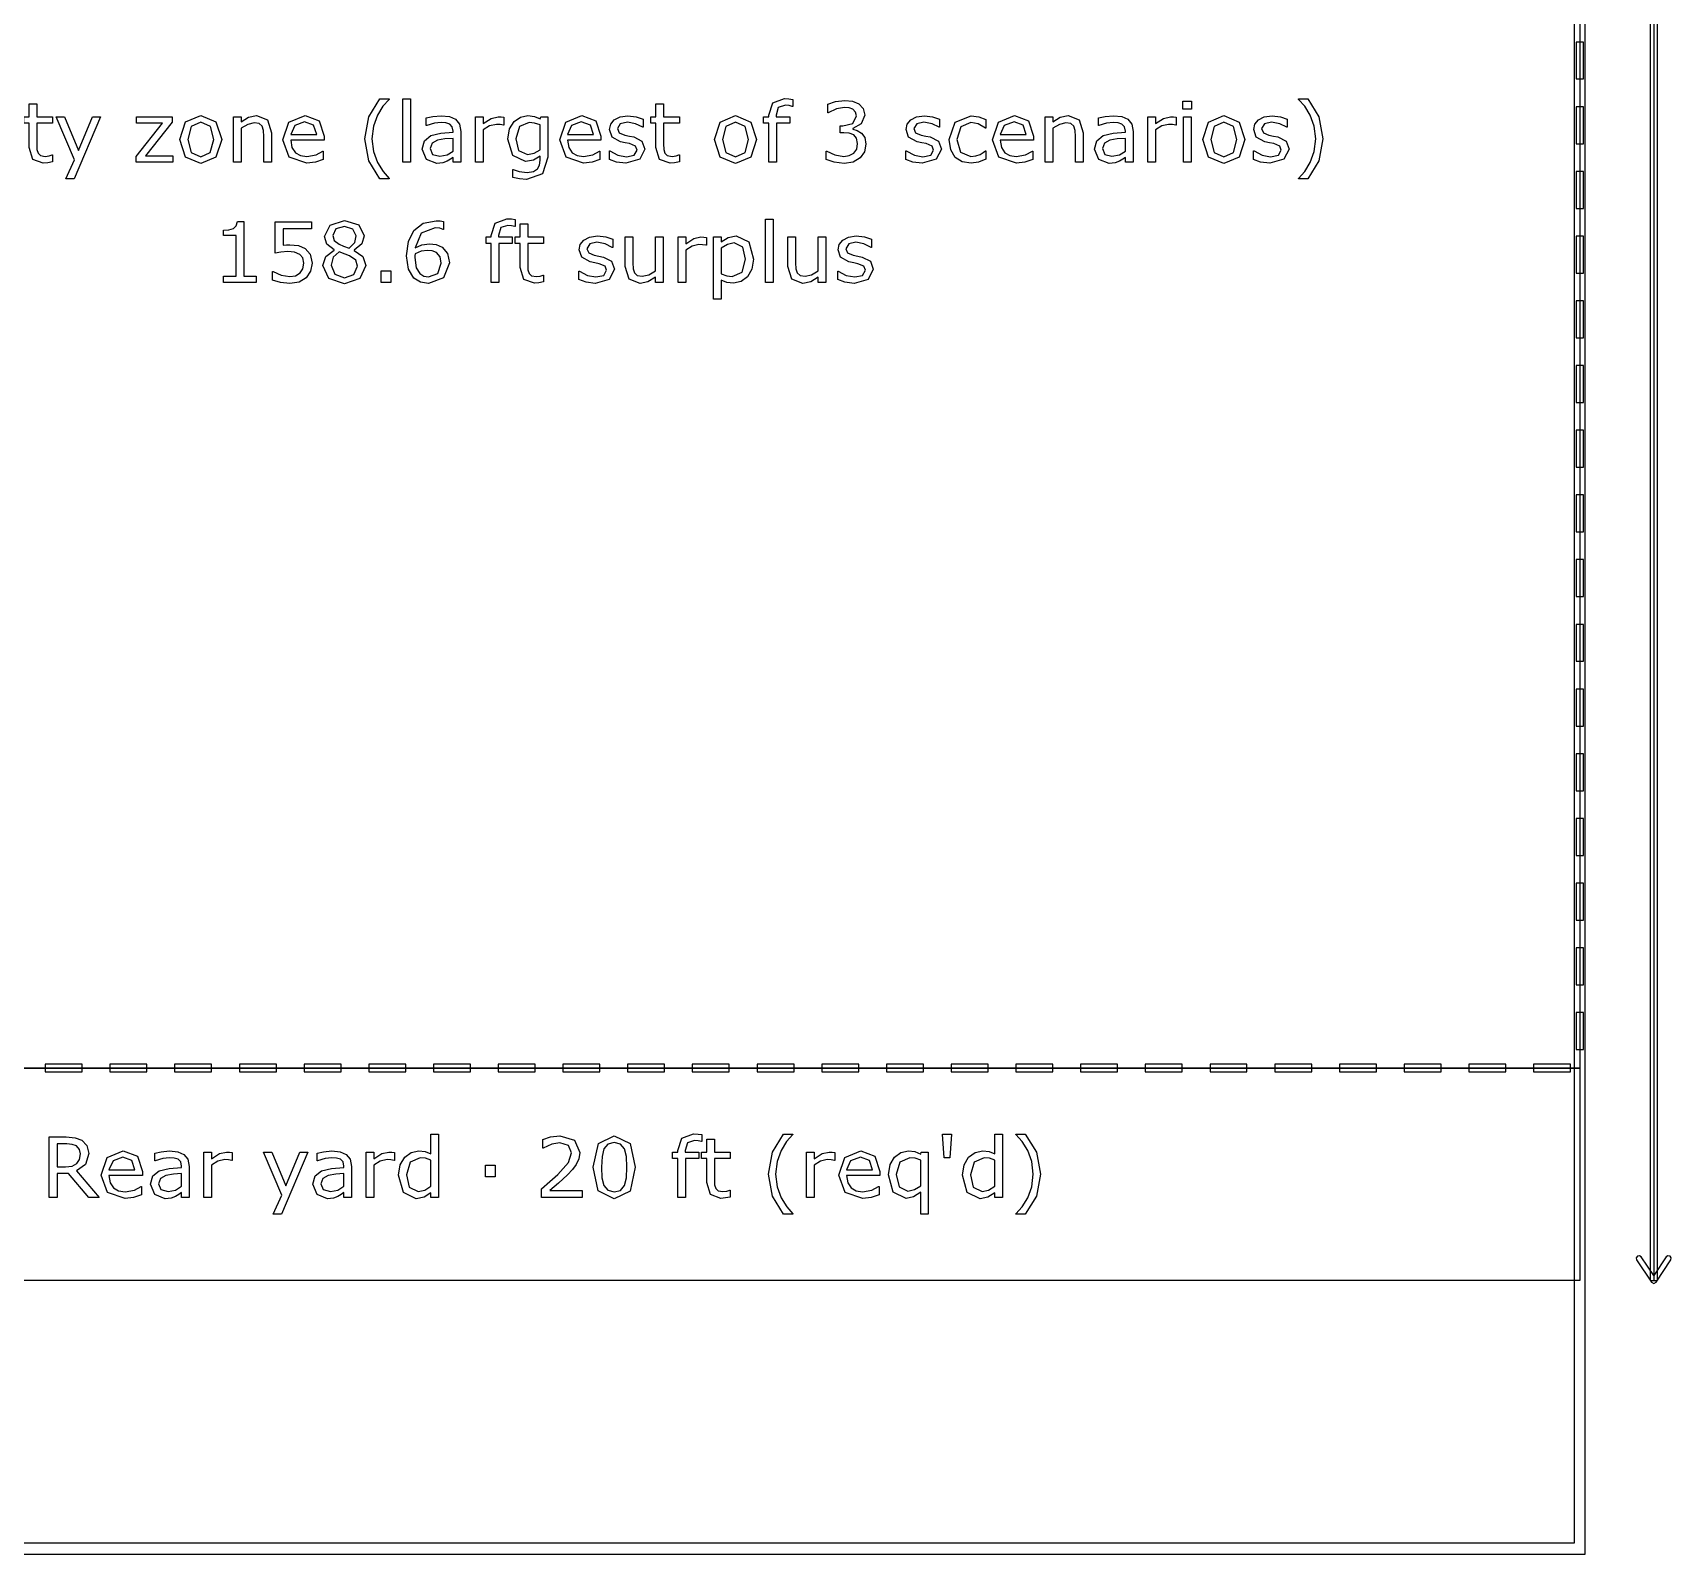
# Model space of a CAD drawing. Extents: x -3 to 198, y 3 to 612.
# Drawn here: x 26.63 to 73.53, y 188.2 to 231.75 of the extents above; entities that cross this region are included whole.
import ezdxf

# ---------------------------------------------------------------- set-up
doc = ezdxf.new("R2010")
doc.units = 0
doc.header["$MEASUREMENT"] = 0
doc.layers.add('Layer 1', color=7, linetype='Continuous')

msp = doc.modelspace()

# ---------------------------------------------------------------- linework, layer by layer
at = {"layer": 'Layer 1', "color": 7}
for points in [[(11.483006, 307.840781), (11.483006, 188.19656), (71.066891, 188.19656), (71.066891, 307.840781), (11.483006, 307.840781)], [(72.918972, 307.682137), (72.918972, 196.028111), (73.130844, 196.028111), (73.130844, 307.682137), (72.918972, 307.682137)], [(73.024908, 307.682137), (73.024908, 196.028111)], [(70.802308, 231.482233), (70.802308, 230.423901), (71.01418, 230.423901), (71.01418, 231.482233), (70.802308, 231.482233)], [(36.833946, 227.563653), (36.567683, 227.563653), (36.247934, 228.078717), (36.133989, 228.707763), (36.247934, 229.336782), (36.567683, 229.851873), (36.833946, 229.851873), (36.833946, 229.840231), (36.653725, 229.643752), (36.495595, 229.385624), (36.381649, 229.070532), (36.338628, 228.707763), (36.380485, 228.343829), (36.495595, 228.029901), (36.654887, 227.771774), (36.833946, 227.575268), (36.833946, 227.563653)], [(37.440884, 228.042654), (37.222293, 228.042654), (37.222293, 229.851846), (37.440884, 229.851846), (37.440884, 228.042654)], [(48.382063, 229.640233), (48.370448, 229.640233), (48.276267, 229.661135), (48.173947, 229.672776), (47.969308, 229.609991), (47.906522, 229.385598), (47.906522, 229.341413), (48.300685, 229.341413), (48.300685, 229.157713), (47.9135, 229.157713), (47.9135, 228.042654), (47.694906, 228.042654), (47.694906, 229.157713), (47.547243, 229.157713), (47.547243, 229.341413), (47.694906, 229.341413), (47.694906, 229.384434), (47.810016, 229.739054), (48.142554, 229.863461), (48.273941, 229.856582), (48.382073, 229.840178), (48.382063, 229.640233)], [(50.349383, 228.876329), (50.441238, 228.750757), (50.477282, 228.555416), (50.434261, 228.337982), (50.313339, 228.165897), (50.107538, 228.044982), (49.849414, 228.006618), (49.565712, 228.04149), (49.336654, 228.115917), (49.336654, 228.35891), (49.35409, 228.35891), (49.586635, 228.250775), (49.844757, 228.207754), (50.000562, 228.232095), (50.134274, 228.304194), (50.21334, 228.41696), (50.240081, 228.572772), (50.209852, 228.726257), (50.128461, 228.822751), (50.001723, 228.871593), (49.84127, 228.885615), (49.736625, 228.885615), (49.736625, 229.078629), (49.818016, 229.078629), (50.099392, 229.151892), (50.205201, 229.368162), (50.178457, 229.477461), (50.104043, 229.555354), (49.997075, 229.597211), (49.868011, 229.608853), (49.633143, 229.569324), (49.398273, 229.457697), (49.386658, 229.457697), (49.386658, 229.700716), (49.60641, 229.775143), (49.873837, 229.810016), (50.097079, 229.786732), (50.271487, 229.712305), (50.398222, 229.577447), (50.441243, 229.392583), (50.338924, 229.14025), (50.099402, 229.005392), (50.099402, 228.988988), (50.227302, 228.949459), (50.349388, 228.876223), (50.349383, 228.876329)], [(63.55671, 228.707736), (63.442765, 228.07869), (63.123016, 227.563626), (62.856753, 227.563626), (62.856753, 227.575268), (63.035812, 227.771774), (63.195105, 228.029901), (63.30905, 228.343829), (63.352071, 228.707763), (63.30905, 229.070532), (63.195105, 229.385624), (63.035812, 229.643752), (62.856753, 229.840231), (62.856753, 229.851873), (63.123016, 229.851873), (63.442765, 229.336782), (63.55671, 228.707763), (63.55671, 228.707736)], [(27.19501, 228.054296), (27.060136, 228.027573), (26.931075, 228.016989), (26.628768, 228.12396), (26.525284, 228.466966), (26.525284, 229.157633), (26.37762, 229.157633), (26.37762, 229.341333), (26.525284, 229.341333), (26.525284, 229.714554), (26.743878, 229.714554), (26.743878, 229.341333), (27.19501, 229.341333), (27.19501, 229.157633), (26.743878, 229.157633), (26.743878, 228.565788), (26.748534, 228.405344), (26.781091, 228.298373), (26.850854, 228.229767), (26.988056, 228.208865), (27.099676, 228.223946), (27.183392, 228.250696), (27.195008, 228.250696), (27.19501, 228.054296)], [(28.570506, 229.341439), (27.812415, 227.563653), (27.578708, 227.563653), (27.820553, 228.105466), (27.303145, 229.341439), (27.540339, 229.341439), (27.93915, 228.378701), (28.341451, 229.341439), (28.570506, 229.341439)], [(30.635494, 228.04268), (29.586721, 228.04268), (29.586721, 228.204288), (30.343651, 229.158877), (29.603001, 229.158877), (29.603001, 229.341439), (30.615727, 229.341439), (30.615727, 229.185626), (29.85531, 228.227545), (30.635494, 228.227545), (30.635494, 228.04268)], [(32.037734, 228.691464), (31.874952, 228.190344), (31.438932, 228.006644), (31.000587, 228.190344), (30.838969, 228.691464), (31.000587, 229.192611), (31.438932, 229.377475), (31.874952, 229.192611), (32.037734, 228.691464), (32.037734, 228.691464)], [(33.462063, 228.04268), (33.243473, 228.04268), (33.243473, 228.782163), (33.232995, 228.949592), (33.194628, 229.072861), (33.110911, 229.144933), (32.969061, 229.169275), (32.781863, 229.12509), (32.594665, 229.012298), (32.594665, 228.042654), (32.376075, 228.042654), (32.376075, 229.341413), (32.594665, 229.341413), (32.594665, 229.197241), (32.806279, 229.329771), (33.030685, 229.377449), (33.351595, 229.250714), (33.462053, 228.885615), (33.462063, 228.04268)], [(34.970107, 228.669398), (34.013192, 228.669398), (34.049237, 228.460087), (34.148066, 228.314751), (34.291081, 228.231037), (34.474789, 228.203124), (34.741052, 228.255458), (34.932901, 228.360101), (34.944517, 228.360101), (34.944517, 228.121738), (34.718952, 228.043845), (34.477104, 228.012439), (33.972486, 228.186852), (33.791101, 228.684506), (33.964345, 229.190283), (34.422457, 229.377475), (34.827084, 229.223991), (34.970097, 228.787984), (34.970107, 228.669398)], [(38.882655, 228.042654), (38.665226, 228.042654), (38.665226, 228.181004), (38.586163, 228.125204), (38.490818, 228.069403), (38.365247, 228.025218), (38.198977, 228.006697), (37.901322, 228.122955), (37.779235, 228.419447), (37.842023, 228.657809), (38.023405, 228.801981), (38.308271, 228.872915), (38.665226, 228.900829), (38.665226, 228.934537), (38.638484, 229.05778), (38.56407, 229.134535), (38.452451, 229.170571), (38.316413, 229.179832), (38.124564, 229.156548), (37.905973, 229.091435), (37.894358, 229.091435), (37.894358, 229.313499), (38.07923, 229.351864), (38.317587, 229.372766), (38.555945, 229.349482), (38.732678, 229.272727), (38.844298, 229.134376), (38.882668, 228.923927), (38.882655, 228.042654)], [(40.113974, 229.10305), (40.102358, 229.10305), (40.007013, 229.119454), (39.898881, 229.125275), (39.703545, 229.079925), (39.52216, 228.964832), (39.52216, 228.042654), (39.303569, 228.042654), (39.303569, 229.341413), (39.52216, 229.341413), (39.52216, 229.149563), (39.751217, 229.297227), (39.954692, 229.341413), (40.037245, 229.337973), (40.113984, 229.32739), (40.113974, 229.10305)], [(41.373198, 228.190318), (41.223206, 227.705469), (40.761607, 227.550821), (40.559296, 227.565902), (40.366283, 227.606621), (40.366283, 227.82985), (40.377898, 227.82985), (40.547654, 227.77868), (40.780199, 227.7473), (40.965071, 227.774049), (41.079016, 227.84845), (41.137153, 227.957749), (41.154589, 228.100756), (41.154589, 228.219369), (40.965066, 228.100756), (40.736008, 228.062392), (40.366264, 228.22982), (40.230226, 228.704217), (40.276735, 228.99256), (40.405798, 229.203009), (40.589506, 229.330909), (40.804609, 229.377422), (40.992971, 229.354139), (41.154589, 229.285559), (41.168533, 229.34136), (41.373172, 229.34136), (41.373198, 228.190318)], [(42.890545, 228.669372), (41.933627, 228.669372), (41.969672, 228.46006), (42.068504, 228.314725), (42.211516, 228.231011), (42.395227, 228.203097), (42.66149, 228.255432), (42.853339, 228.360074), (42.864954, 228.360074), (42.864954, 228.121711), (42.639387, 228.043818), (42.397542, 228.012412), (41.892921, 228.186825), (41.711539, 228.684479), (41.884783, 229.190256), (42.342895, 229.377449), (42.747519, 229.223964), (42.890534, 228.787958), (42.890545, 228.669372)], [(44.149769, 228.417039), (44.002103, 228.125204), (43.600966, 228.011248), (43.335867, 228.044982), (43.134715, 228.120547), (43.134715, 228.365895), (43.14633, 228.365895), (43.376549, 228.241488), (43.619556, 228.196139), (43.845123, 228.242652), (43.926514, 228.389152), (43.882331, 228.50541), (43.712572, 228.572852), (43.590488, 228.597194), (43.45445, 228.627409), (43.211442, 228.759965), (43.140517, 228.976235), (43.173072, 229.127391), (43.27423, 229.254127), (43.439335, 229.340169), (43.664902, 229.372713), (43.89977, 229.343662), (44.098596, 229.275055), (44.098596, 229.041349), (44.086981, 229.041349), (43.883506, 229.144827), (43.648639, 229.187849), (43.446325, 229.141335), (43.363773, 229.005313), (43.413768, 228.884372), (43.571899, 228.81812), (43.706773, 228.790207), (43.832346, 228.764542), (44.067217, 228.644792), (44.149769, 228.41688), (44.149769, 228.417039)], [(45.136918, 228.054269), (45.002041, 228.027546), (44.87298, 228.016963), (44.570673, 228.123934), (44.467192, 228.466939), (44.467192, 229.157607), (44.319526, 229.157607), (44.319526, 229.341307), (44.467192, 229.341307), (44.467192, 229.714528), (44.685783, 229.714528), (44.685783, 229.341307), (45.136918, 229.341307), (45.136918, 229.157607), (44.685783, 229.157607), (44.685783, 228.565761), (44.690439, 228.405318), (44.722994, 228.298347), (44.792756, 228.229741), (44.929958, 228.208839), (45.041578, 228.22392), (45.125295, 228.250669), (45.13691, 228.250669), (45.136918, 228.054269)], [(47.344919, 228.691438), (47.182139, 228.190318), (46.74612, 228.006618), (46.307774, 228.190318), (46.146157, 228.691438), (46.307774, 229.192585), (46.74612, 229.377449), (47.182139, 229.192585), (47.344919, 228.691438), (47.344919, 228.691438)], [(52.636449, 228.417039), (52.488785, 228.125204), (52.087646, 228.011248), (51.822547, 228.044982), (51.621397, 228.120547), (51.621397, 228.365895), (51.633013, 228.365895), (51.863232, 228.241488), (52.10624, 228.196139), (52.331805, 228.242652), (52.413196, 228.389152), (52.369014, 228.50541), (52.199257, 228.572852), (52.077171, 228.597194), (51.941133, 228.627409), (51.698126, 228.759965), (51.6272, 228.976235), (51.659757, 229.127391), (51.760912, 229.254127), (51.926017, 229.340169), (52.151585, 229.372713), (52.386455, 229.343662), (52.585279, 229.275055), (52.585279, 229.041349), (52.573663, 229.041349), (52.370186, 229.144827), (52.135318, 229.187849), (51.933005, 229.141335), (51.850452, 229.005313), (51.900448, 228.884372), (52.058578, 228.81812), (52.193455, 228.790207), (52.319029, 228.764542), (52.553896, 228.644792), (52.636449, 228.41688), (52.636449, 228.417039)], [(53.909625, 228.12404), (53.701499, 228.042654), (53.493372, 228.013576), (53.235251, 228.054269), (53.034099, 228.179867), (52.902712, 228.39148), (52.856204, 228.6903), (53.030611, 229.190256), (53.493372, 229.371628), (53.711963, 229.340248), (53.909625, 229.263519), (53.909625, 229.0205), (53.89801, 229.0205), (53.691045, 229.14025), (53.484083, 229.182107), (53.189914, 229.056536), (53.082943, 228.6903), (53.187589, 228.328695), (53.484083, 228.203097), (53.618957, 228.22056), (53.742205, 228.265883), (53.831734, 228.317053), (53.89801, 228.364731), (53.909625, 228.364731), (53.909625, 228.12404)], [(55.276982, 228.669372), (54.320065, 228.669372), (54.356109, 228.46006), (54.454941, 228.314725), (54.597956, 228.231011), (54.781664, 228.203097), (55.047927, 228.255432), (55.239776, 228.360074), (55.251392, 228.360074), (55.251392, 228.121711), (55.025824, 228.043818), (54.783979, 228.012412), (54.279359, 228.186825), (54.097976, 228.684479), (54.27122, 229.190256), (54.729332, 229.377449), (55.133959, 229.223964), (55.276971, 228.787958), (55.276982, 228.669372)], [(56.694337, 228.042654), (56.475744, 228.042654), (56.475744, 228.782137), (56.465293, 228.949565), (56.426923, 229.072834), (56.343209, 229.144907), (56.201356, 229.169248), (56.01416, 229.125063), (55.826963, 229.012271), (55.826963, 228.042654), (55.60837, 228.042654), (55.60837, 229.341413), (55.826963, 229.341413), (55.826963, 229.197241), (56.038576, 229.329771), (56.262982, 229.377449), (56.583892, 229.250714), (56.69435, 228.885615), (56.694337, 228.042654)], [(58.12448, 228.042654), (57.907051, 228.042654), (57.907051, 228.181004), (57.827985, 228.125204), (57.732643, 228.069403), (57.607069, 228.025218), (57.440803, 228.006697), (57.143147, 228.122955), (57.02106, 228.419447), (57.083846, 228.657809), (57.265231, 228.801981), (57.550097, 228.872915), (57.907051, 228.900829), (57.907051, 228.934537), (57.880309, 229.05778), (57.805895, 229.134535), (57.694273, 229.170571), (57.558235, 229.179832), (57.366389, 229.156548), (57.147795, 229.091435), (57.13618, 229.091435), (57.13618, 229.313499), (57.321052, 229.351864), (57.55941, 229.372766), (57.797767, 229.349482), (57.974501, 229.272727), (58.086121, 229.134376), (58.12449, 228.923927), (58.12448, 228.042654)], [(59.355799, 229.10305), (59.344157, 229.10305), (59.248815, 229.119454), (59.140682, 229.125275), (58.945346, 229.079925), (58.763961, 228.964832), (58.763961, 228.042654), (58.54537, 228.042654), (58.54537, 229.341413), (58.763961, 229.341413), (58.763961, 229.149563), (58.993016, 229.297227), (59.196493, 229.341413), (59.279046, 229.337973), (59.355786, 229.32739), (59.355799, 229.10305)], [(59.79647, 229.558847), (59.549971, 229.558847), (59.549971, 229.785568), (59.79647, 229.785568), (59.79647, 229.558847)], [(59.782526, 228.042654), (59.563936, 228.042654), (59.563936, 229.341413), (59.782526, 229.341413), (59.782526, 228.042654)], [(61.321965, 228.691438), (61.159186, 228.190318), (60.723166, 228.006618), (60.284821, 228.190318), (60.123203, 228.691438), (60.284821, 229.192585), (60.723166, 229.377449), (61.159186, 229.192585), (61.321965, 228.691438), (61.321965, 228.691438)], [(62.588167, 228.417039), (62.440501, 228.125204), (62.039364, 228.011248), (61.774262, 228.044982), (61.573113, 228.120547), (61.573113, 228.365895), (61.584728, 228.365895), (61.814947, 228.241488), (62.057956, 228.196139), (62.283523, 228.242652), (62.364914, 228.389152), (62.320729, 228.50541), (62.150973, 228.572852), (62.028889, 228.597194), (61.892851, 228.627409), (61.649842, 228.759965), (61.578915, 228.976235), (61.611472, 229.127391), (61.712627, 229.254127), (61.877735, 229.340169), (62.103303, 229.372713), (62.33817, 229.343662), (62.536997, 229.275055), (62.536997, 229.041349), (62.525381, 229.041349), (62.321907, 229.144827), (62.087036, 229.187849), (61.884723, 229.141335), (61.80217, 229.005313), (61.852169, 228.884372), (62.010297, 228.81812), (62.145173, 228.790207), (62.270747, 228.764542), (62.505614, 228.644792), (62.58817, 228.41688), (62.588167, 228.417039)], [(70.802308, 229.630152), (70.802308, 228.57182), (71.01418, 228.57182), (71.01418, 229.630152), (70.802308, 229.630152)], [(31.812166, 228.691464), (31.713334, 229.065876), (31.438932, 229.189119), (31.162205, 229.065876), (31.064537, 228.691464), (31.163369, 228.320572), (31.438932, 228.195001), (31.712172, 228.319408), (31.812166, 228.691464), (31.812166, 228.691464)], [(34.757332, 228.836826), (34.670128, 229.103076), (34.410839, 229.197268), (34.130625, 229.093789), (34.013192, 228.836826), (34.757332, 228.836826)], [(41.154608, 228.399603), (41.154608, 229.107706), (40.991826, 229.163507), (40.842998, 229.180969), (40.559296, 229.060055), (40.455812, 228.708927), (40.532552, 228.377537), (40.787187, 228.264771), (40.977874, 228.300808), (41.154608, 228.399629), (41.154608, 228.399603)], [(42.677767, 228.8368), (42.590563, 229.10305), (42.331277, 229.197241), (42.051063, 229.093763), (41.933627, 228.8368), (42.677767, 228.8368)], [(47.119351, 228.691438), (47.020521, 229.065849), (46.74612, 229.189092), (46.469392, 229.065849), (46.371724, 228.691438), (46.470554, 228.320546), (46.74612, 228.194974), (47.019357, 228.319381), (47.119351, 228.691438), (47.119351, 228.691438)], [(55.064204, 228.8368), (54.977, 229.10305), (54.717714, 229.197241), (54.4375, 229.093763), (54.320065, 228.8368), (55.064204, 228.8368)], [(61.096398, 228.691438), (60.997568, 229.065849), (60.723166, 229.189092), (60.446439, 229.065849), (60.348771, 228.691438), (60.447601, 228.320546), (60.723166, 228.194974), (60.996404, 228.319381), (61.096398, 228.691438), (61.096398, 228.691438)], [(38.665226, 228.362403), (38.665226, 228.724008), (38.429194, 228.706546), (38.215255, 228.672811), (38.062939, 228.589097), (38.004803, 228.434475), (38.07224, 228.265856), (38.278043, 228.210056), (38.488495, 228.254241), (38.665226, 228.362376), (38.665226, 228.362403)], [(57.907051, 228.362403), (57.907051, 228.724008), (57.671019, 228.706546), (57.45708, 228.672811), (57.304765, 228.589097), (57.246628, 228.434475), (57.314065, 228.265856), (57.519865, 228.210056), (57.730317, 228.254241), (57.907051, 228.362376), (57.907051, 228.362403)], [(70.802308, 227.778071), (70.802308, 226.719739), (71.01418, 226.719739), (71.01418, 227.778071), (70.802308, 227.778071)], [(33.025462, 224.603075), (32.088311, 224.603075), (32.088311, 224.779816), (32.448753, 224.779816), (32.448753, 225.940198), (32.088311, 225.940198), (32.088311, 226.098339), (32.245278, 226.109981), (32.372013, 226.146017), (32.45573, 226.21928), (32.491774, 226.340195), (32.671995, 226.340195), (32.671995, 224.779843), (33.025462, 224.779843), (33.025462, 224.603075)], [(34.624199, 225.153037), (34.580016, 224.921659), (34.459094, 224.735631), (34.259106, 224.61006), (33.991682, 224.567039), (33.718442, 224.597254), (33.496364, 224.668189), (33.496364, 224.91351), (33.512636, 224.91351), (33.735878, 224.810032), (33.987025, 224.768175), (34.146317, 224.791458), (34.284681, 224.872844), (34.361421, 224.992621), (34.388162, 225.154228), (34.356769, 225.305384), (34.271891, 225.404206), (34.124225, 225.465827), (33.931214, 225.484348), (33.733552, 225.470325), (33.570773, 225.442438), (33.570773, 226.334242), (34.612568, 226.334242), (34.612568, 226.130751), (33.795176, 226.130751), (33.795176, 225.670323), (33.897496, 225.677203), (33.988187, 225.679848), (34.234683, 225.655507), (34.428858, 225.571766), (34.573034, 225.406666), (34.624194, 225.153196), (34.624199, 225.153037)], [(36.164803, 225.085595), (35.989231, 224.712374), (35.549724, 224.563546), (35.100914, 224.708882), (34.934645, 225.080965), (35.018362, 225.341394), (35.254394, 225.527449), (35.254394, 225.534328), (35.047429, 225.697126), (34.981153, 225.918026), (35.14161, 226.243595), (35.549724, 226.373823), (35.963651, 226.249416), (36.118291, 225.933134), (36.045042, 225.701756), (35.829938, 225.525041), (35.829938, 225.518162), (36.07876, 225.346077), (36.164803, 225.085621), (36.164803, 225.085595)], [(35.889237, 225.930911), (35.792733, 226.128555), (35.54856, 226.202982), (35.307879, 226.133211), (35.21486, 225.944855), (35.261368, 225.799519), (35.404383, 225.691384), (35.527631, 225.636721), (35.685762, 225.580921), (35.845054, 225.740226), (35.889237, 225.930911), (35.889237, 225.930911)], [(38.557675, 225.164679), (38.383267, 224.733303), (37.957712, 224.567039), (37.72517, 224.606567), (37.540298, 224.723989), (37.385655, 224.979788), (37.332169, 225.363487), (37.381003, 225.771606), (37.539134, 226.087862), (37.803071, 226.292517), (38.179793, 226.366918), (38.294902, 226.361097), (38.38908, 226.340195), (38.38908, 226.11813), (38.377465, 226.11813), (38.278633, 226.150674), (38.144921, 226.167078), (37.746109, 226.010127), (37.572863, 225.588065), (37.764712, 225.677573), (37.984467, 225.708979), (38.178639, 225.688077), (38.351885, 225.606691), (38.505365, 225.427621), (38.557686, 225.164864), (38.557675, 225.164679)], [(40.437792, 226.200707), (40.426176, 226.200707), (40.331998, 226.221609), (40.229678, 226.23325), (40.025039, 226.170465), (39.962251, 225.946072), (39.962251, 225.901886), (40.356414, 225.901886), (40.356414, 225.718187), (39.969228, 225.718187), (39.969228, 224.603075), (39.750638, 224.603075), (39.750638, 225.718134), (39.602971, 225.718134), (39.602971, 225.901834), (39.750638, 225.901834), (39.750638, 225.944855), (39.865747, 226.299475), (40.198283, 226.423882), (40.329672, 226.417003), (40.437805, 226.400599), (40.437792, 226.200707)], [(41.25053, 224.614743), (41.115656, 224.58802), (40.986595, 224.577437), (40.684288, 224.684408), (40.580804, 225.027413), (40.580804, 225.718081), (40.43314, 225.718081), (40.43314, 225.901781), (40.580804, 225.901781), (40.580804, 226.275001), (40.799397, 226.275001), (40.799397, 225.901781), (41.25053, 225.901781), (41.25053, 225.718081), (40.799397, 225.718081), (40.799397, 225.126235), (40.804054, 224.965792), (40.836611, 224.858821), (40.906373, 224.790215), (41.043575, 224.769312), (41.155195, 224.784394), (41.238912, 224.811143), (41.250527, 224.811143), (41.25053, 224.614743)], [(47.81989, 224.603128), (47.601297, 224.603128), (47.601297, 226.41232), (47.81989, 226.41232), (47.81989, 224.603128)], [(43.279474, 224.977513), (43.13181, 224.685678), (42.73067, 224.571722), (42.465572, 224.605456), (42.264422, 224.681021), (42.264422, 224.926369), (42.276037, 224.926369), (42.506256, 224.801962), (42.749265, 224.756613), (42.97483, 224.803126), (43.056221, 224.949626), (43.012039, 225.065884), (42.842282, 225.133326), (42.720196, 225.157667), (42.584158, 225.187883), (42.341151, 225.320439), (42.270225, 225.536709), (42.302782, 225.687865), (42.403937, 225.814601), (42.569042, 225.900643), (42.79461, 225.933187), (43.02948, 225.904135), (43.228303, 225.835529), (43.228303, 225.601823), (43.216688, 225.601823), (43.013211, 225.705301), (42.778343, 225.748323), (42.57603, 225.701809), (42.493477, 225.565787), (42.543473, 225.444846), (42.701603, 225.378594), (42.83648, 225.350681), (42.962051, 225.325016), (43.196921, 225.205266), (43.279474, 224.977354), (43.279474, 224.977513)], [(44.668923, 224.603128), (44.45033, 224.603128), (44.45033, 224.747299), (44.238717, 224.613605), (44.015475, 224.567092), (43.696891, 224.691499), (43.582943, 225.058925), (43.582943, 225.901886), (43.801536, 225.901886), (43.801536, 225.162403), (43.810849, 224.992647), (43.850383, 224.87287), (43.931771, 224.79847), (44.077112, 224.775186), (44.261984, 224.819372), (44.450344, 224.932163), (44.450344, 225.90186), (44.668937, 225.90186), (44.668923, 224.603128)], [(45.909543, 225.663524), (45.897927, 225.663524), (45.802582, 225.679928), (45.69445, 225.685749), (45.499113, 225.640399), (45.317731, 225.525306), (45.317731, 224.603075), (45.099138, 224.603075), (45.099138, 225.901834), (45.317731, 225.901834), (45.317731, 225.709984), (45.546786, 225.857648), (45.750261, 225.901834), (45.832814, 225.898394), (45.909553, 225.887811), (45.909543, 225.663524)], [(47.258297, 225.26821), (47.21295, 224.978677), (47.08505, 224.757777), (46.903668, 224.624056), (46.683914, 224.577543), (46.500203, 224.599503), (46.333936, 224.66811), (46.333936, 224.123968), (46.115343, 224.123968), (46.115343, 225.901754), (46.333936, 225.901754), (46.333936, 225.765706), (46.529273, 225.887811), (46.761815, 225.93779), (47.12691, 225.759911), (47.258297, 225.268078), (47.258297, 225.26821)], [(47.032729, 225.262389), (46.952502, 225.613517), (46.706006, 225.729802), (46.516483, 225.689109), (46.333936, 225.582138), (46.333936, 224.846147), (46.493229, 224.789156), (46.645544, 224.774075), (46.93041, 224.897318), (47.032729, 225.262416), (47.032729, 225.262389)], [(49.329098, 224.603128), (49.110507, 224.603128), (49.110507, 224.747299), (48.898891, 224.613605), (48.675649, 224.567092), (48.357065, 224.691499), (48.24312, 225.058925), (48.24312, 225.901886), (48.46171, 225.901886), (48.46171, 225.162403), (48.471024, 224.992647), (48.510558, 224.87287), (48.591949, 224.79847), (48.737287, 224.775186), (48.922159, 224.819372), (49.110521, 224.932163), (49.110521, 225.90186), (49.329111, 225.90186), (49.329098, 224.603128)], [(50.687152, 224.977513), (50.539486, 224.685678), (50.138349, 224.571722), (49.87325, 224.605456), (49.672098, 224.681021), (49.672098, 224.926369), (49.683713, 224.926369), (49.913932, 224.801962), (50.156938, 224.756613), (50.382506, 224.803126), (50.463897, 224.949626), (50.419714, 225.065884), (50.249958, 225.133326), (50.127871, 225.157667), (49.991833, 225.187883), (49.748824, 225.320439), (49.6779, 225.536709), (49.710455, 225.687865), (49.811613, 225.814601), (49.976718, 225.900643), (50.202285, 225.933187), (50.437156, 225.904135), (50.635979, 225.835529), (50.635979, 225.601823), (50.624364, 225.601823), (50.420886, 225.705301), (50.186019, 225.748323), (49.983705, 225.701809), (49.901153, 225.565787), (49.951148, 225.444846), (50.109279, 225.378594), (50.244153, 225.350681), (50.369727, 225.325016), (50.604597, 225.205266), (50.68715, 224.977354), (50.687152, 224.977513)], [(70.802308, 225.92599), (70.802308, 224.867658), (71.01418, 224.867658), (71.01418, 225.92599), (70.802308, 225.92599)], [(35.925281, 225.063502), (35.877611, 225.234423), (35.6939, 225.364651), (35.574139, 225.412329), (35.400896, 225.47395), (35.232301, 225.319301), (35.169515, 225.098401), (35.277648, 224.839109), (35.552049, 224.736795), (35.822961, 224.824002), (35.925281, 225.063502), (35.925281, 225.063502)], [(38.321643, 225.155418), (38.289087, 225.334488), (38.184444, 225.457731), (38.065845, 225.506573), (37.929807, 225.518215), (37.746099, 225.494931), (37.571691, 225.422833), (37.568198, 225.372853), (37.56714, 225.31356), (37.604346, 225.022862), (37.708991, 224.855434), (37.8241, 224.779869), (37.960138, 224.756586), (38.225237, 224.8589), (38.321744, 225.155392), (38.321643, 225.155418)], [(36.878711, 224.603075), (36.600819, 224.603075), (36.600819, 224.934439), (36.878711, 224.934439), (36.878711, 224.603075)], [(70.802308, 224.073909), (70.802308, 223.015577), (71.01418, 223.015577), (71.01418, 224.073909), (70.802308, 224.073909)], [(70.802308, 222.221828), (70.802308, 221.163496), (71.01418, 221.163496), (71.01418, 222.221828), (70.802308, 222.221828)], [(70.802308, 220.369747), (70.802308, 219.311415), (71.01418, 219.311415), (71.01418, 220.369747), (70.802308, 220.369747)], [(70.802308, 218.517666), (70.802308, 217.459334), (71.01418, 217.459334), (71.01418, 218.517666), (70.802308, 218.517666)], [(70.802308, 216.665585), (70.802308, 215.607253), (71.01418, 215.607253), (71.01418, 216.665585), (70.802308, 216.665585)], [(70.802308, 214.813504), (70.802308, 213.755172), (71.01418, 213.755172), (71.01418, 214.813504), (70.802308, 214.813504)], [(70.802308, 212.961423), (70.802308, 211.903091), (71.01418, 211.903091), (71.01418, 212.961423), (70.802308, 212.961423)], [(70.802308, 211.109342), (70.802308, 210.05101), (71.01418, 210.05101), (71.01418, 211.109342), (70.802308, 211.109342)], [(70.802308, 209.257261), (70.802308, 208.198929), (71.01418, 208.198929), (71.01418, 209.257261), (70.802308, 209.257261)], [(70.802308, 207.40518), (70.802308, 206.346848), (71.01418, 206.346848), (71.01418, 207.40518), (70.802308, 207.40518)], [(70.802308, 205.553099), (70.802308, 204.494767), (71.01418, 204.494767), (71.01418, 205.553099), (70.802308, 205.553099)], [(70.802308, 203.701018), (70.802308, 202.642686), (71.01418, 202.642686), (71.01418, 203.701018), (70.802308, 203.701018)], [(26.987466, 202.219459), (26.987466, 202.007581), (28.045798, 202.007581), (28.045798, 202.219459), (26.987466, 202.219459)], [(28.839547, 202.219459), (28.839547, 202.007581), (29.897879, 202.007581), (29.897879, 202.219459), (28.839547, 202.219459)], [(30.691628, 202.219459), (30.691628, 202.007581), (31.74996, 202.007581), (31.74996, 202.219459), (30.691628, 202.219459)], [(32.543709, 202.219459), (32.543709, 202.007581), (33.602041, 202.007581), (33.602041, 202.219459), (32.543709, 202.219459)], [(34.39579, 202.219459), (34.39579, 202.007581), (35.454122, 202.007581), (35.454122, 202.219459), (34.39579, 202.219459)], [(36.247871, 202.219459), (36.247871, 202.007581), (37.306203, 202.007581), (37.306203, 202.219459), (36.247871, 202.219459)], [(38.099952, 202.219459), (38.099952, 202.007581), (39.158284, 202.007581), (39.158284, 202.219459), (38.099952, 202.219459)], [(39.952033, 202.219459), (39.952033, 202.007581), (41.010365, 202.007581), (41.010365, 202.219459), (39.952033, 202.219459)], [(41.804114, 202.219459), (41.804114, 202.007581), (42.862446, 202.007581), (42.862446, 202.219459), (41.804114, 202.219459)], [(43.656195, 202.219459), (43.656195, 202.007581), (44.714527, 202.007581), (44.714527, 202.219459), (43.656195, 202.219459)], [(45.508276, 202.219459), (45.508276, 202.007581), (46.566608, 202.007581), (46.566608, 202.219459), (45.508276, 202.219459)], [(47.360357, 202.219459), (47.360357, 202.007581), (48.418689, 202.007581), (48.418689, 202.219459), (47.360357, 202.219459)], [(49.212438, 202.219459), (49.212438, 202.007581), (50.27077, 202.007581), (50.27077, 202.219459), (49.212438, 202.219459)], [(51.064519, 202.219459), (51.064519, 202.007581), (52.122851, 202.007581), (52.122851, 202.219459), (51.064519, 202.219459)], [(52.9166, 202.219459), (52.9166, 202.007581), (53.974932, 202.007581), (53.974932, 202.219459), (52.9166, 202.219459)], [(54.768681, 202.219459), (54.768681, 202.007581), (55.827013, 202.007581), (55.827013, 202.219459), (54.768681, 202.219459)], [(56.620762, 202.219459), (56.620762, 202.007581), (57.679094, 202.007581), (57.679094, 202.219459), (56.620762, 202.219459)], [(58.472843, 202.219459), (58.472843, 202.007581), (59.531175, 202.007581), (59.531175, 202.219459), (58.472843, 202.219459)], [(60.324924, 202.219459), (60.324924, 202.007581), (61.383256, 202.007581), (61.383256, 202.219459), (60.324924, 202.219459)], [(62.177005, 202.219459), (62.177005, 202.007581), (63.235337, 202.007581), (63.235337, 202.219459), (62.177005, 202.219459)], [(64.029086, 202.219459), (64.029086, 202.007581), (65.087418, 202.007581), (65.087418, 202.219459), (64.029086, 202.219459)], [(65.881167, 202.219459), (65.881167, 202.007581), (66.939499, 202.007581), (66.939499, 202.219459), (65.881167, 202.219459)], [(67.733248, 202.219459), (67.733248, 202.007581), (68.79158, 202.007581), (68.79158, 202.219459), (67.733248, 202.219459)], [(69.585329, 202.219459), (69.585329, 202.007581), (70.643661, 202.007581), (70.643661, 202.219459), (69.585329, 202.219459)], [(11.641652, 202.11352), (70.908244, 202.11352), (70.908244, 196.028111), (11.641652, 196.028111), (11.641652, 202.11352)], [(28.532718, 198.409358), (28.233901, 198.409358), (27.654866, 199.097697), (27.330469, 199.097697), (27.330469, 198.409358), (27.10025, 198.409358), (27.10025, 200.140657), (27.585103, 200.140657), (27.846715, 200.119755), (28.035074, 200.047656), (28.181577, 199.897664), (28.235062, 199.669778), (28.140884, 199.355824), (27.881595, 199.166304), (28.532718, 198.409358)], [(27.994379, 199.653454), (27.967638, 199.784846), (27.881595, 199.88253), (27.762998, 199.929043), (27.601381, 199.943066), (27.330469, 199.943066), (27.330469, 199.289626), (27.563011, 199.289626), (27.753698, 199.308146), (27.892062, 199.380219), (27.968799, 199.491846), (27.994384, 199.653454), (27.994379, 199.653454)], [(38.244904, 198.409358), (38.026313, 198.409358), (38.026313, 198.545407), (37.829813, 198.418671), (37.607735, 198.373322), (37.237991, 198.552365), (37.101953, 199.048855), (37.148461, 199.343018), (37.276361, 199.562781), (37.460069, 199.697639), (37.678659, 199.744153), (37.860044, 199.721928), (38.026313, 199.65565), (38.026313, 200.218418), (38.244904, 200.218418), (38.244904, 198.409358)], [(42.359765, 198.409358), (41.187744, 198.409358), (41.187744, 198.652377), (41.431915, 198.861663), (41.660969, 199.069784), (41.966766, 199.412789), (42.049319, 199.688352), (41.959789, 199.898802), (41.712129, 199.975531), (41.483074, 199.93833), (41.242391, 199.824374), (41.230776, 199.824374), (41.230776, 200.068558), (41.450528, 200.142959), (41.717955, 200.176693), (42.135369, 200.047629), (42.286523, 199.699967), (42.260938, 199.515103), (42.187688, 199.353496), (42.080717, 199.211627), (41.933051, 199.057004), (41.67609, 198.819806), (41.428433, 198.608192), (42.35977, 198.608192), (42.359765, 198.409358)], [(43.871298, 199.275576), (43.724796, 198.59073), (43.272497, 198.373322), (42.816713, 198.594222), (42.673698, 199.273248), (42.819039, 199.954602), (43.272497, 200.175529), (43.727122, 199.95111), (43.871298, 199.275576), (43.871298, 199.275576)], [(43.565504, 198.747707), (43.620151, 198.968634), (43.635259, 199.275576), (43.620151, 199.582545), (43.56434, 199.803446), (43.45272, 199.93833), (43.272497, 199.98368), (43.091115, 199.93833), (42.978331, 199.801144), (42.923684, 199.576725), (42.90974, 199.273248), (42.92252, 198.969798), (42.977167, 198.751199), (43.085302, 198.612822), (43.272497, 198.565171), (43.453882, 198.61052), (43.565504, 198.747707), (43.565504, 198.747707)], [(45.779317, 200.006937), (45.767702, 200.006937), (45.673521, 200.027839), (45.571202, 200.03948), (45.366565, 199.976695), (45.303777, 199.752302), (45.303777, 199.708117), (45.69794, 199.708117), (45.69794, 199.524417), (45.310754, 199.524417), (45.310754, 198.409358), (45.092164, 198.409358), (45.092164, 199.524417), (44.944497, 199.524417), (44.944497, 199.708117), (45.092164, 199.708117), (45.092164, 199.751138), (45.207271, 200.105758), (45.539809, 200.230165), (45.671196, 200.223286), (45.779328, 200.206882), (45.779317, 200.006937)], [(46.592058, 198.420973), (46.457184, 198.39425), (46.328121, 198.383667), (46.025814, 198.490638), (45.922333, 198.833643), (45.922333, 199.524311), (45.774669, 199.524311), (45.774669, 199.708011), (45.922333, 199.708011), (45.922333, 200.081232), (46.140923, 200.081232), (46.140923, 199.708011), (46.592058, 199.708011), (46.592058, 199.524311), (46.140923, 199.524311), (46.140923, 198.932465), (46.14558, 198.772022), (46.178137, 198.665051), (46.247899, 198.596445), (46.385099, 198.575543), (46.496721, 198.590624), (46.580438, 198.617373), (46.592053, 198.617373), (46.592058, 198.420973)], [(48.388458, 197.93033), (48.122195, 197.93033), (47.802449, 198.445394), (47.688501, 199.07444), (47.802449, 199.70346), (48.122195, 200.21855), (48.388458, 200.21855), (48.388458, 200.206908), (48.208237, 200.010429), (48.050106, 199.752302), (47.936161, 199.43721), (47.89314, 199.07444), (47.934997, 198.710506), (48.050106, 198.396579), (48.209399, 198.138451), (48.388458, 197.941946), (48.388458, 197.93033)], [(52.926548, 200.21855), (52.87655, 199.545345), (52.718422, 199.545345), (52.668424, 200.21855), (52.926548, 200.21855)], [(54.385758, 198.409358), (54.167167, 198.409358), (54.167167, 198.545407), (53.97067, 198.418671), (53.748589, 198.373322), (53.378845, 198.552365), (53.242807, 199.048855), (53.289315, 199.343018), (53.417215, 199.562781), (53.600925, 199.697639), (53.819516, 199.744153), (54.000898, 199.721928), (54.167167, 199.65565), (54.167167, 200.218418), (54.385758, 200.218418), (54.385758, 198.409358)], [(55.471739, 199.07444), (55.357791, 198.445394), (55.038045, 197.93033), (54.771782, 197.93033), (54.771782, 197.941972), (54.950841, 198.138478), (55.110133, 198.396605), (55.224079, 198.710533), (55.2671, 199.074467), (55.224079, 199.437236), (55.110133, 199.752328), (54.950841, 200.010456), (54.771782, 200.206935), (54.771782, 200.218577), (55.038045, 200.218577), (55.357791, 199.703486), (55.471739, 199.074467), (55.471739, 199.07444)], [(29.767524, 199.036076), (28.81061, 199.036076), (28.846654, 198.826764), (28.945483, 198.681429), (29.088498, 198.597715), (29.272206, 198.569801), (29.538469, 198.622136), (29.730319, 198.726778), (29.741934, 198.726778), (29.741934, 198.488415), (29.516369, 198.410522), (29.274521, 198.379116), (28.769903, 198.553529), (28.588519, 199.051183), (28.761762, 199.55696), (29.219874, 199.744153), (29.624501, 199.590668), (29.767514, 199.154662), (29.767524, 199.036076)], [(29.554749, 199.203504), (29.467545, 199.469754), (29.208257, 199.563945), (28.928042, 199.460467), (28.81061, 199.203504), (29.554749, 199.203504)], [(31.10814, 198.409358), (30.890711, 198.409358), (30.890711, 198.547708), (30.811645, 198.491908), (30.716303, 198.436107), (30.590729, 198.391922), (30.42446, 198.373401), (30.126804, 198.489659), (30.00472, 198.786151), (30.067506, 199.024513), (30.248891, 199.168685), (30.533757, 199.239619), (30.890711, 199.267533), (30.890711, 199.301241), (30.863969, 199.424484), (30.789555, 199.501239), (30.677933, 199.537275), (30.541895, 199.546536), (30.350046, 199.523252), (30.131456, 199.458139), (30.11984, 199.458139), (30.11984, 199.680203), (30.304712, 199.718568), (30.54307, 199.73947), (30.781427, 199.716186), (30.958158, 199.639431), (31.069781, 199.50108), (31.10815, 199.290631), (31.10814, 198.409358)], [(32.339459, 199.469754), (32.327817, 199.469754), (32.232475, 199.486158), (32.124342, 199.491979), (31.929006, 199.446629), (31.747621, 199.331536), (31.747621, 198.409358), (31.529031, 198.409358), (31.529031, 199.708117), (31.747621, 199.708117), (31.747621, 199.516267), (31.976676, 199.663931), (32.180153, 199.708117), (32.262706, 199.704677), (32.339446, 199.694094), (32.339459, 199.469754)], [(34.505603, 199.708117), (33.747509, 197.93033), (33.513803, 197.93033), (33.75565, 198.472144), (33.238239, 199.708117), (33.475433, 199.708117), (33.874247, 198.745378), (34.276548, 199.708117), (34.505603, 199.708117)], [(35.754363, 198.409358), (35.536934, 198.409358), (35.536934, 198.547708), (35.457868, 198.491908), (35.362526, 198.436107), (35.236952, 198.391922), (35.070683, 198.373401), (34.773027, 198.489659), (34.650943, 198.786151), (34.713729, 199.024513), (34.895114, 199.168685), (35.17998, 199.239619), (35.536934, 199.267533), (35.536934, 199.301241), (35.51019, 199.424484), (35.435776, 199.501239), (35.324156, 199.537275), (35.188118, 199.546536), (34.996269, 199.523252), (34.777679, 199.458139), (34.766037, 199.458139), (34.766037, 199.680203), (34.950909, 199.718568), (35.189266, 199.73947), (35.427624, 199.716186), (35.604358, 199.639431), (35.71598, 199.50108), (35.75435, 199.290631), (35.754363, 198.409358)], [(36.985679, 199.469754), (36.974064, 199.469754), (36.878722, 199.486158), (36.770589, 199.491979), (36.57525, 199.446629), (36.393868, 199.331536), (36.393868, 198.409358), (36.175277, 198.409358), (36.175277, 199.708117), (36.393868, 199.708117), (36.393868, 199.516267), (36.622923, 199.663931), (36.826398, 199.708117), (36.908953, 199.704677), (36.98569, 199.694094), (36.985679, 199.469754)], [(38.026313, 198.729107), (38.026313, 199.47441), (37.868183, 199.529047), (37.715867, 199.544128), (37.42984, 199.416229), (37.32752, 199.053459), (37.406583, 198.70114), (37.660056, 198.58139), (37.848418, 198.622083), (38.026313, 198.729054), (38.026313, 198.729107)], [(39.869221, 199.003506), (39.591332, 199.003506), (39.591332, 199.332567), (39.869221, 199.332567), (39.869221, 199.003506)], [(49.584894, 199.469754), (49.573279, 199.469754), (49.477936, 199.486158), (49.369804, 199.491979), (49.174468, 199.446629), (48.993083, 199.331536), (48.993083, 198.409358), (48.774492, 198.409358), (48.774492, 199.708117), (48.993083, 199.708117), (48.993083, 199.516267), (49.222138, 199.663931), (49.425613, 199.708117), (49.508168, 199.704677), (49.584905, 199.694094), (49.584894, 199.469754)], [(50.877837, 199.036076), (49.92092, 199.036076), (49.956964, 198.826764), (50.055796, 198.681429), (50.198811, 198.597715), (50.382519, 198.569801), (50.648782, 198.622136), (50.840632, 198.726778), (50.852247, 198.726778), (50.852247, 198.488415), (50.626679, 198.410522), (50.384834, 198.379116), (49.880216, 198.553529), (49.698832, 199.051183), (49.872075, 199.55696), (50.330187, 199.744153), (50.734814, 199.590668), (50.877827, 199.154662), (50.877837, 199.036076)], [(50.66506, 199.203504), (50.577856, 199.469754), (50.31857, 199.563945), (50.038355, 199.460467), (49.92092, 199.203504), (50.66506, 199.203504)], [(52.262635, 197.93033), (52.044045, 197.93033), (52.044045, 198.555858), (51.842893, 198.42563), (51.626628, 198.383773), (51.256884, 198.561678), (51.119685, 199.054676), (51.167354, 199.350003), (51.295254, 199.566274), (51.475475, 199.697639), (51.694065, 199.744153), (51.878937, 199.720869), (52.044045, 199.65229), (52.057988, 199.70809), (52.262628, 199.70809), (52.262635, 197.93033)], [(52.044045, 198.739558), (52.044045, 199.47441), (51.883589, 199.531375), (51.732435, 199.547779), (51.444082, 199.418742), (51.345252, 199.065259), (51.424315, 198.714131), (51.675462, 198.592026), (51.86615, 198.632719), (52.044045, 198.73969), (52.044045, 198.739558)], [(54.167167, 198.729107), (54.167167, 199.47441), (54.009039, 199.529047), (53.856722, 199.544128), (53.570694, 199.416229), (53.468375, 199.053459), (53.54744, 198.70114), (53.800913, 198.58139), (53.989272, 198.622083), (54.167167, 198.729054), (54.167167, 198.729107)], [(30.890711, 198.729107), (30.890711, 199.090712), (30.654679, 199.07325), (30.44074, 199.039515), (30.288422, 198.955801), (30.230288, 198.801179), (30.297725, 198.63256), (30.503525, 198.57676), (30.713977, 198.620945), (30.890711, 198.72908), (30.890711, 198.729107)], [(35.536934, 198.729107), (35.536934, 199.090712), (35.300902, 199.07325), (35.08696, 199.039515), (34.934645, 198.955801), (34.876508, 198.801179), (34.943948, 198.63256), (35.149748, 198.57676), (35.3602, 198.620945), (35.536934, 198.72908), (35.536934, 198.729107)], [(72.557752, 196.729362), (72.523834, 196.678933), (72.535527, 196.619295), (72.958757, 195.98419), (73.024903, 195.948698), (73.091048, 195.98419), (73.514278, 196.619295), (73.525971, 196.678933), (73.492053, 196.729362), (73.432413, 196.741056), (73.381984, 196.707137), (73.024908, 196.17125), (72.667824, 196.707137), (72.617393, 196.741057), (72.557752, 196.729362), (72.557752, 196.729362)]]:
    msp.add_lwpolyline(points, dxfattribs=at)
for points in [[(11.800298, 307.523493), (70.749597, 307.523493), (70.749597, 188.513848), (11.800298, 188.513848), (11.800298, 307.523493)], [(11.641652, 248.150962), (70.908244, 248.150962), (70.908244, 202.11352), (11.641652, 202.11352), (11.641652, 248.150962)]]:
    msp.add_lwpolyline(points, close=True, dxfattribs=at)

doc.saveas('drawing.dxf')
